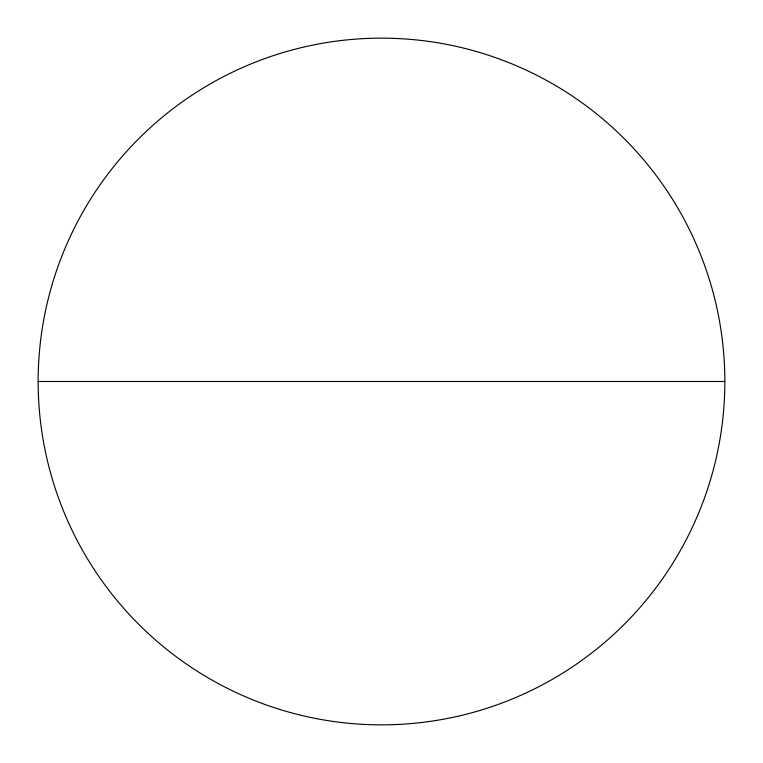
<?xml version="1.0" encoding="UTF-8"?>
<svg xmlns="http://www.w3.org/2000/svg" width="763" height="763" viewBox="0 0 763 763"><rect width="100%" height="100%" fill="white"/><g stroke="black" fill="none" stroke-linecap="round" stroke-linejoin="round"><path stroke-width="1.14" d="M38.15 381.5L724.85 381.5A343.35 343.35 0 0 1 209.825 678.851A343.35 343.35 0 0 1 209.825 84.149A343.35 343.35 0 0 1 724.85 381.5"/></g></svg>
